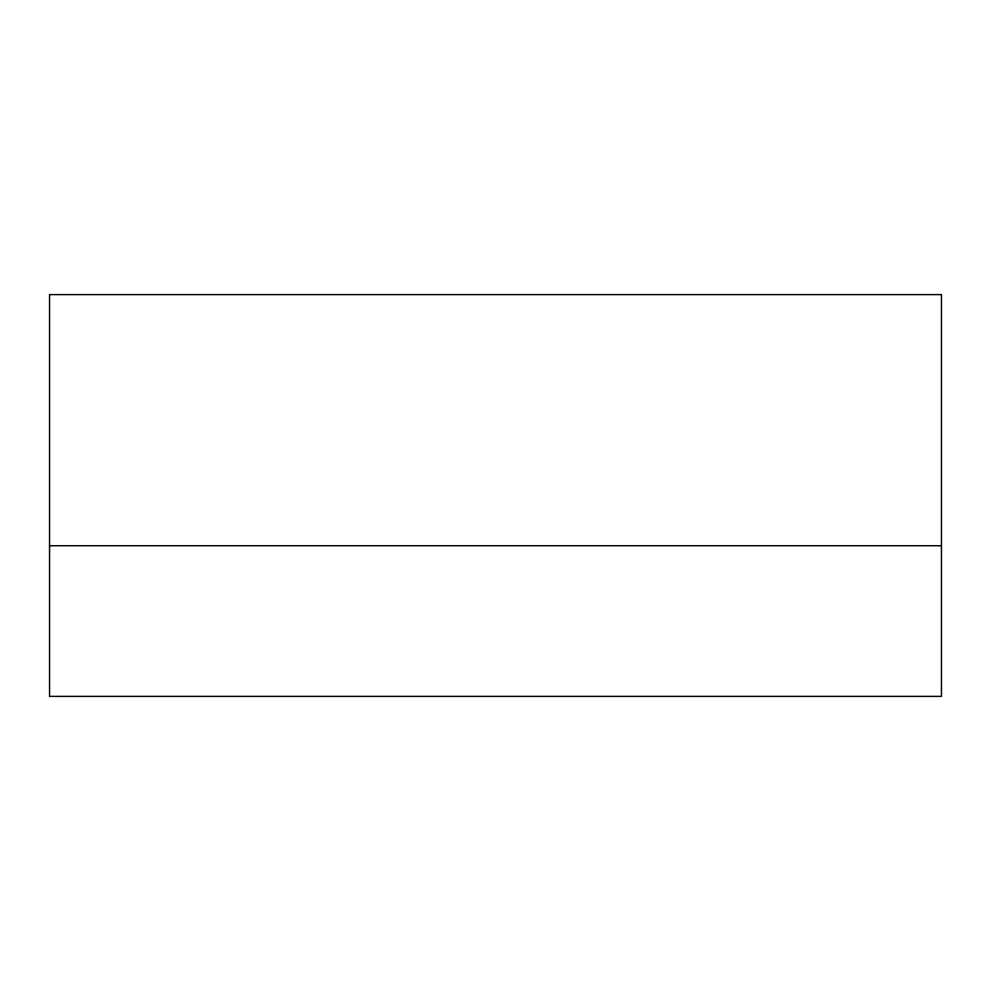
<?xml version="1.0" encoding="UTF-8"?>
<svg xmlns="http://www.w3.org/2000/svg" width="991" height="991" viewBox="0 0 991 991"><rect width="100%" height="100%" fill="white"/><g stroke="black" fill="none" stroke-linecap="round" stroke-linejoin="round"><path stroke-width="1.49" d="M49.55 545.719L941.45 545.719M941.45 294.612L49.55 294.612L49.55 696.388L941.45 696.388L941.45 294.612"/></g></svg>
